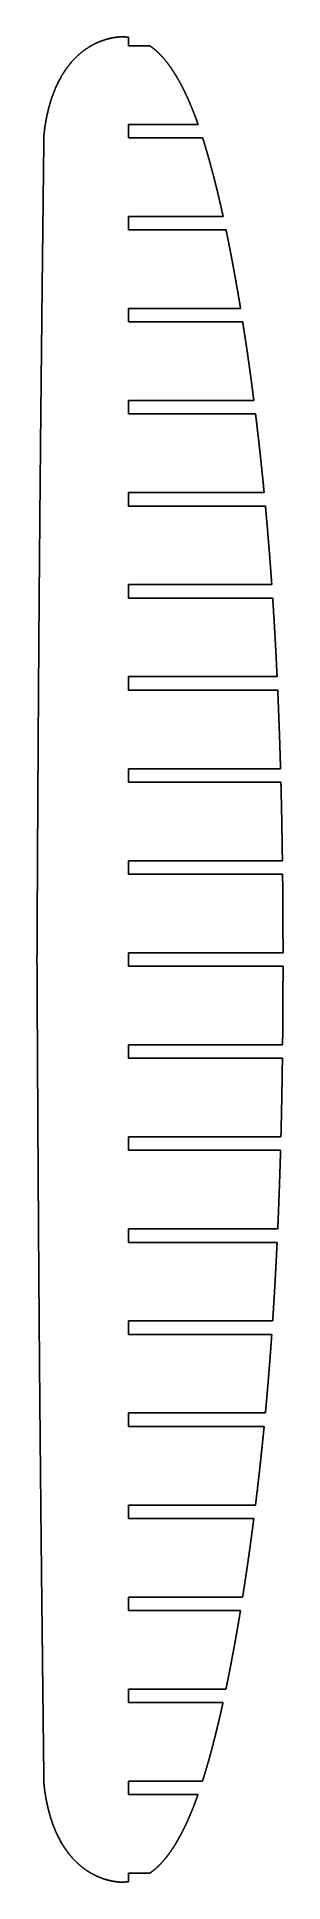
# Model space of a CAD drawing. Header units: metres. Extents: x 1 to 70, y -261 to 261.
import ezdxf

# ---------------------------------------------------------------- set-up
doc = ezdxf.new("R2010")
doc.units = ezdxf.units.M

msp = doc.modelspace()

# ---------------------------------------------------------------- linework, layer by layer
for p, q in [((26.58, 258.1, 1159), (32.64, 258.1, 1159)), ((26.58, 235.9, 1159), (46.23, 235.9, 1159)), ((26.58, 232.1, 1159), (47.5, 232.1, 1159)), ((26.58, 209.9, 1159), (53.29, 209.9, 1159)), ((26.58, 206.1, 1159), (54.11, 206.1, 1159)), ((26.58, 183.9, 1159), (58.2, 183.9, 1159)), ((26.58, 180.1, 1159), (58.81, 180.1, 1159)), ((26.58, 157.9, 1159), (61.96, 157.9, 1159)), ((26.58, 154.1, 1159), (62.43, 154.1, 1159)), ((26.58, 131.9, 1159), (64.86, 131.9, 1159)), ((26.58, 128.1, 1159), (65.21, 128.1, 1159)), ((26.58, 105.9, 1159), (67.01, 105.9, 1159)), ((26.58, 102.1, 1159), (67.26, 102.1, 1159)), ((26.58, 79.9, 1159), (68.51, 79.9, 1159)), ((26.58, 76.1, 1159), (68.69, 76.1, 1159)), ((26.58, 53.9, 1159), (69.48, 53.9, 1159)), ((26.58, 50.1, 1159), (69.59, 50.1, 1159)), ((26.58, 27.9, 1159), (70.01, 27.9, 1159)), ((26.58, 24.1, 1159), (70.06, 24.1, 1159)), ((26.58, 1.9, 1159), (70.18, 1.9, 1159)), ((26.58, -1.9, 1159), (70.18, -1.9, 1159)), ((26.58, -24.1, 1159), (70.06, -24.1, 1159)), ((26.58, -27.9, 1159), (70.01, -27.9, 1159)), ((26.58, -50.1, 1159), (69.59, -50.1, 1159)), ((26.58, -53.9, 1159), (69.49, -53.9, 1159)), ((26.58, -76.1, 1159), (68.69, -76.1, 1159)), ((26.58, -79.9, 1159), (68.51, -79.9, 1159)), ((26.58, -102.1, 1159), (67.26, -102.1, 1159)), ((26.58, -105.9, 1159), (67.01, -105.9, 1159)), ((26.58, -128.1, 1159), (65.21, -128.1, 1159)), ((26.58, -131.9, 1159), (64.85, -131.9, 1159)), ((26.58, -154.1, 1159), (62.42, -154.1, 1159)), ((26.58, -157.9, 1159), (61.95, -157.9, 1159)), ((26.58, -180.1, 1159), (58.79, -180.1, 1159)), ((26.58, -183.9, 1159), (58.18, -183.9, 1159)), ((26.58, -206.1, 1159), (54.08, -206.1, 1159)), ((26.58, -209.9, 1159), (53.26, -209.9, 1159)), ((26.58, -232.1, 1159), (47.46, -232.1, 1159)), ((26.58, -235.9, 1159), (46.19, -235.9, 1159)), ((26.58, -258.1, 1159), (32.61, -258.1, 1159))]:
    msp.add_line(p, q)
for points, knots in [([(26.58, 260.5, 1159), (26.16, 260.56, 1159), (25.73, 260.6, 1159), (25.31, 260.62, 1159), (24.88, 260.63, 1159), (24.46, 260.62, 1159), (24.04, 260.6, 1159), (23.61, 260.56, 1159), (22.99, 260.49, 1159), (22.78, 260.46, 1159), (22.58, 260.43, 1159), (22.38, 260.39, 1159), (22.17, 260.36, 1159), (21.97, 260.32, 1159), (21.77, 260.28, 1159), (21.39, 260.19, 1159), (21.21, 260.15, 1159), (21.03, 260.11, 1159), (20.86, 260.06, 1159), (20.68, 260.02, 1159), (20.5, 259.97, 1159), (20.33, 259.92, 1159), (18.83, 259.46, 1159), (17.54, 258.96, 1159), (16.29, 258.34, 1159), (15.1, 257.63, 1159), (13.96, 256.83, 1159), (12.89, 255.94, 1159), (11.89, 254.99, 1159), (10.47, 253.43, 1159), (10, 252.88, 1159), (9.55, 252.31, 1159), (9.11, 251.72, 1159), (8.7, 251.13, 1159), (8.31, 250.52, 1159), (7.93, 249.89, 1159), (6.5, 247.39, 1159), (5.6, 245.42, 1159), (4.84, 243.4, 1159), (4.21, 241.33, 1159), (3.7, 239.22, 1159), (3.29, 237.1, 1159), (2.98, 234.97, 1159), (2.76, 232.82, 1159)], [0, 0, 0, 0, 0, 0, 0, 0, 0, 0.084291, 0.084291, 0.084291, 0.084291, 0.084291, 0.084291, 0.084291, 0.125081, 0.125081, 0.125081, 0.125081, 0.125081, 0.125081, 0.125081, 0.160988, 0.160988, 0.160988, 0.160988, 0.160988, 0.160988, 0.160988, 0.43277, 0.43277, 0.43277, 0.43277, 0.43277, 0.43277, 0.43277, 0.575598, 0.575598, 0.575598, 0.575598, 0.575598, 0.575598, 0.575598, 1, 1, 1, 1, 1, 1, 1, 1, 1]), ([(46.23, 235.9, 1159), (46.03, 236.47, 1159), (45.82, 237.03, 1159), (45.62, 237.6, 1159), (45.41, 238.16, 1159), (45.2, 238.72, 1159), (44.98, 239.28, 1159), (44.76, 239.84, 1159), (44.14, 241.36, 1159), (43.74, 242.32, 1159), (43.32, 243.28, 1159), (42.89, 244.23, 1159), (42.44, 245.17, 1159), (41.98, 246.11, 1159), (41.5, 247.03, 1159), (40.57, 248.71, 1159), (40.14, 249.47, 1159), (39.69, 250.21, 1159), (39.22, 250.95, 1159), (38.74, 251.68, 1159), (38.24, 252.39, 1159), (37.71, 253.09, 1159), (36.67, 254.38, 1159), (36.16, 254.97, 1159), (35.63, 255.56, 1159), (35.08, 256.12, 1159), (34.5, 256.66, 1159), (33.9, 257.17, 1159), (33.28, 257.65, 1159), (32.64, 258.1, 1159)], [0, 0, 0, 0, 0, 0, 0, 0, 0, 0.181851, 0.181851, 0.181851, 0.181851, 0.181851, 0.181851, 0.181851, 0.497709, 0.497709, 0.497709, 0.497709, 0.497709, 0.497709, 0.497709, 0.761668, 0.761668, 0.761668, 0.761668, 0.761668, 0.761668, 0.761668, 1, 1, 1, 1, 1, 1, 1, 1, 1]), ([(2.76, 232.82, 1159), (2.76, 232.82, 1159), (2.76, 232.82, 1159), (2.76, 232.82, 1159), (2.76, 232.82, 1159), (2.76, 232.82, 1159), (2.76, 232.82, 1159), (2.76, 232.82, 1159), (2.76, 232.82, 1159), (2.76, 232.81, 1159), (2.76, 232.81, 1159), (2.76, 232.81, 1159), (2.76, 232.8, 1159), (2.76, 232.8, 1159), (2.76, 232.79, 1159), (2.76, 232.77, 1159), (2.76, 232.76, 1159), (2.76, 232.74, 1159), (2.76, 232.73, 1159), (2.76, 232.71, 1159), (2.76, 232.68, 1159), (2.76, 232.66, 1159), (2.76, 232.61, 1159), (2.76, 232.59, 1159), (2.76, 232.57, 1159), (2.76, 232.54, 1159), (2.76, 232.52, 1159), (2.76, 232.49, 1159), (2.76, 232.46, 1159), (2.76, 232.39, 1159), (2.76, 232.34, 1159), (2.75, 232.29, 1159), (2.75, 232.24, 1159), (2.75, 232.18, 1159), (2.75, 232.12, 1159), (2.75, 232.05, 1159), (2.75, 231.9, 1159), (2.75, 231.82, 1159), (2.75, 231.73, 1159), (2.75, 231.63, 1159), (2.75, 231.53, 1159), (2.74, 231.42, 1159), (2.74, 231.3, 1159), (2.74, 230.96, 1159), (2.74, 230.74, 1159), (2.73, 230.52, 1159), (2.73, 230.31, 1159), (2.73, 230.09, 1159), (2.73, 229.87, 1159), (2.72, 229.65, 1159), (2.72, 229.07, 1159), (2.71, 228.71, 1159), (2.71, 228.35, 1159), (2.7, 227.98, 1159), (2.7, 227.62, 1159), (2.7, 227.26, 1159), (2.69, 226.9, 1159), (2.68, 225.76, 1159), (2.67, 224.99, 1159), (2.66, 224.22, 1159), (2.65, 223.45, 1159), (2.64, 222.68, 1159), (2.63, 221.9, 1159), (2.63, 221.13, 1159), (2.61, 219.84, 1159), (2.6, 219.3, 1159), (2.6, 218.75, 1159), (2.59, 218.18, 1159), (2.58, 217.59, 1159), (2.58, 216.99, 1159), (2.57, 216.37, 1159), (2.56, 215.39, 1159), (2.56, 215.05, 1159), (2.55, 214.71, 1159), (2.55, 214.38, 1159), (2.54, 214.04, 1159), (2.54, 213.7, 1159), (2.54, 213.36, 1159), (2.53, 212.61, 1159), (2.52, 212.2, 1159), (2.52, 211.77, 1159), (2.51, 211.34, 1159), (2.51, 210.9, 1159), (2.5, 210.46, 1159), (2.5, 210.01, 1159), (2.47, 207.41, 1159), (2.44, 205.27, 1159), (2.42, 203.13, 1159), (2.39, 200.99, 1159), (2.37, 198.85, 1159), (2.34, 196.71, 1159), (2.32, 194.57, 1159), (2.26, 189.56, 1159), (2.23, 186.69, 1159), (2.2, 183.83, 1159), (2.17, 180.96, 1159), (2.14, 178.09, 1159), (2.11, 175.23, 1159), (2.08, 172.36, 1159), (2.01, 166.23, 1159), (1.98, 162.97, 1159), (1.94, 159.7, 1159), (1.91, 156.44, 1159), (1.88, 153.18, 1159), (1.84, 149.91, 1159), (1.81, 146.65, 1159), (1.75, 140.04, 1159), (1.72, 136.7, 1159), (1.69, 133.35, 1159), (1.66, 130.01, 1159), (1.62, 126.67, 1159), (1.6, 123.32, 1159), (1.57, 119.98, 1159), (1.51, 113.17, 1159), (1.48, 109.71, 1159), (1.45, 106.25, 1159), (1.43, 102.79, 1159), (1.4, 99.33, 1159), (1.37, 95.87, 1159), (1.35, 92.41, 1159), (1.3, 85.69, 1159), (1.28, 82.43, 1159), (1.26, 79.17, 1159), (1.23, 75.9, 1159), (1.21, 72.64, 1159), (1.19, 69.38, 1159), (1.17, 66.12, 1159), (1.13, 60, 1159), (1.11, 57.13, 1159), (1.1, 54.27, 1159), (1.08, 51.41, 1159), (1.06, 48.55, 1159), (1.05, 45.69, 1159), (1.03, 42.83, 1159), (1, 37.84, 1159), (0.99, 35.71, 1159), (0.98, 33.58, 1159), (0.97, 31.45, 1159), (0.96, 29.32, 1159), (0.94, 27.19, 1159), (0.93, 25.06, 1159), (0.92, 22.15, 1159), (0.91, 21.39, 1159), (0.91, 20.65, 1159), (0.91, 19.93, 1159), (0.9, 19.23, 1159), (0.9, 18.55, 1159), (0.89, 17.88, 1159), (0.89, 16.61, 1159), (0.88, 15.98, 1159), (0.88, 15.36, 1159), (0.88, 14.73, 1159), (0.87, 14.1, 1159), (0.87, 13.48, 1159), (0.87, 12.85, 1159), (0.86, 11.46, 1159), (0.86, 10.7, 1159), (0.85, 9.94, 1159), (0.85, 9.18, 1159), (0.84, 8.41, 1159), (0.84, 7.65, 1159), (0.84, 6.89, 1159), (0.83, 5.76, 1159), (0.83, 5.38, 1159), (0.83, 5.01, 1159), (0.82, 4.64, 1159), (0.82, 4.26, 1159), (0.82, 3.89, 1159), (0.82, 3.52, 1159), (0.82, 2.93, 1159), (0.81, 2.74, 1159), (0.81, 2.55, 1159), (0.81, 2.37, 1159), (0.81, 2.2, 1159), (0.81, 2.05, 1159), (0.81, 1.9, 1159), (0.81, 1.64, 1159), (0.81, 1.52, 1159), (0.81, 1.4, 1159), (0.81, 1.28, 1159), (0.81, 1.16, 1159), (0.81, 1.04, 1159), (0.8, 0.92, 1159), (0.8, 0.75, 1159), (0.8, 0.71, 1159), (0.8, 0.68, 1159), (0.8, 0.64, 1159), (0.8, 0.6, 1159), (0.8, 0.57, 1159), (0.8, 0.54, 1159), (0.8, 0.46, 1159), (0.8, 0.41, 1159), (0.8, 0.37, 1159), (0.8, 0.33, 1159), (0.8, 0.29, 1159), (0.8, 0.26, 1159), (0.8, 0.23, 1159), (0.8, 0.17, 1159), (0.8, 0.14, 1159), (0.8, 0.12, 1159), (0.8, 0.1, 1159), (0.8, 0.08, 1159), (0.8, 0.06, 1159), (0.8, 0.05, 1159), (0.8, 0.03, 1159), (0.8, 0.02, 1159), (0.8, 0.01, 1159), (0.8, 0.01, 1159), (0.8, 0, 1159), (0.8, 0, 1159), (0.8, 0, 1159), (0.8, 0, 1159), (0.8, 0, 1159), (0.8, 0, 1159), (0.8, 0, 1159), (0.8, 0, 1159), (0.8, 0, 1159), (0.8, -0.01, 1159), (0.8, -0.02, 1159), (0.8, -0.03, 1159), (0.8, -0.03, 1159), (0.8, -0.05, 1159), (0.8, -0.06, 1159), (0.8, -0.08, 1159), (0.8, -0.1, 1159), (0.8, -0.14, 1159), (0.8, -0.17, 1159), (0.8, -0.2, 1159), (0.8, -0.24, 1159), (0.8, -0.28, 1159), (0.8, -0.32, 1159), (0.8, -0.37, 1159), (0.8, -0.47, 1159), (0.8, -0.52, 1159), (0.8, -0.57, 1159), (0.8, -0.63, 1159), (0.8, -0.69, 1159), (0.8, -0.76, 1159), (0.8, -0.83, 1159), (0.81, -0.98, 1159), (0.81, -1.06, 1159), (0.81, -1.14, 1159), (0.81, -1.23, 1159), (0.81, -1.33, 1159), (0.81, -1.43, 1159), (0.81, -1.53, 1159), (0.81, -1.87, 1159), (0.81, -2.09, 1159), (0.81, -2.3, 1159), (0.81, -2.52, 1159), (0.81, -2.74, 1159), (0.82, -2.96, 1159), (0.82, -3.18, 1159), (0.82, -3.76, 1159), (0.82, -4.13, 1159), (0.82, -4.49, 1159), (0.83, -4.85, 1159), (0.83, -5.22, 1159), (0.83, -5.58, 1159), (0.83, -5.95, 1159), (0.84, -7.08, 1159), (0.84, -7.86, 1159), (0.85, -8.63, 1159), (0.85, -9.41, 1159), (0.85, -10.18, 1159), (0.86, -10.96, 1159), (0.86, -11.73, 1159), (0.87, -13.03, 1159), (0.87, -13.56, 1159), (0.87, -14.12, 1159), (0.88, -14.69, 1159), (0.88, -15.28, 1159), (0.88, -15.89, 1159), (0.89, -16.51, 1159), (0.89, -17.5, 1159), (0.89, -17.83, 1159), (0.9, -18.17, 1159), (0.9, -18.51, 1159), (0.9, -18.85, 1159), (0.9, -19.19, 1159), (0.9, -19.53, 1159), (0.91, -20.28, 1159), (0.91, -20.7, 1159), (0.91, -21.13, 1159), (0.91, -21.56, 1159), (0.92, -22, 1159), (0.92, -22.44, 1159), (0.92, -22.9, 1159), (0.93, -25.5, 1159), (0.95, -27.65, 1159), (0.96, -29.8, 1159), (0.97, -31.95, 1159), (0.98, -34.09, 1159), (0.99, -36.24, 1159), (1.01, -38.39, 1159), (1.05, -46.57, 1159), (1.09, -52.6, 1159), (1.12, -58.63, 1159), (1.16, -64.66, 1159), (1.2, -70.69, 1159), (1.24, -76.72, 1159), (1.28, -82.76, 1159), (1.35, -92.25, 1159), (1.37, -95.71, 1159), (1.4, -99.17, 1159), (1.42, -102.63, 1159), (1.45, -106.09, 1159), (1.48, -109.55, 1159), (1.51, -113, 1159), (1.58, -121.91, 1159), (1.63, -127.36, 1159), (1.68, -132.81, 1159), (1.73, -138.26, 1159), (1.78, -143.7, 1159), (1.84, -149.15, 1159), (1.89, -154.6, 1159), (1.99, -164.67, 1159), (2.04, -169.29, 1159), (2.09, -173.92, 1159), (2.14, -178.54, 1159), (2.19, -183.16, 1159), (2.24, -187.78, 1159), (2.3, -192.41, 1159), (2.37, -198.9, 1159), (2.39, -200.77, 1159), (2.41, -202.64, 1159), (2.43, -204.5, 1159), (2.45, -206.37, 1159), (2.48, -208.24, 1159), (2.5, -210.11, 1159), (2.53, -212.71, 1159), (2.54, -213.43, 1159), (2.54, -214.12, 1159), (2.55, -214.79, 1159), (2.56, -215.45, 1159), (2.57, -216.09, 1159), (2.57, -216.7, 1159), (2.59, -217.89, 1159), (2.59, -218.47, 1159), (2.6, -219.05, 1159), (2.61, -219.63, 1159), (2.61, -220.21, 1159), (2.62, -220.79, 1159), (2.63, -221.37, 1159), (2.64, -222.63, 1159), (2.65, -223.3, 1159), (2.66, -223.97, 1159), (2.67, -224.65, 1159), (2.67, -225.32, 1159), (2.68, -225.99, 1159), (2.69, -226.66, 1159), (2.7, -227.68, 1159), (2.71, -228.02, 1159), (2.71, -228.37, 1159), (2.71, -228.71, 1159), (2.72, -229.05, 1159), (2.72, -229.4, 1159), (2.72, -229.74, 1159), (2.73, -230.27, 1159), (2.73, -230.45, 1159), (2.74, -230.62, 1159), (2.74, -230.78, 1159), (2.74, -230.93, 1159), (2.74, -231.08, 1159), (2.74, -231.21, 1159), (2.74, -231.46, 1159), (2.75, -231.58, 1159), (2.75, -231.69, 1159), (2.75, -231.79, 1159), (2.75, -231.89, 1159), (2.75, -231.98, 1159), (2.75, -232.06, 1159), (2.75, -232.17, 1159), (2.75, -232.21, 1159), (2.75, -232.24, 1159), (2.75, -232.27, 1159), (2.75, -232.31, 1159), (2.75, -232.34, 1159), (2.76, -232.36, 1159), (2.76, -232.44, 1159), (2.76, -232.48, 1159), (2.76, -232.52, 1159), (2.76, -232.55, 1159), (2.76, -232.58, 1159), (2.76, -232.61, 1159), (2.76, -232.64, 1159), (2.76, -232.69, 1159), (2.76, -232.71, 1159), (2.76, -232.73, 1159), (2.76, -232.74, 1159), (2.76, -232.76, 1159), (2.76, -232.77, 1159), (2.76, -232.78, 1159), (2.76, -232.79, 1159), (2.76, -232.8, 1159), (2.76, -232.8, 1159), (2.76, -232.81, 1159), (2.76, -232.81, 1159), (2.76, -232.81, 1159), (2.76, -232.81, 1159), (2.76, -232.82, 1159), (2.76, -232.82, 1159), (2.76, -232.82, 1159), (2.76, -232.82, 1159), (2.76, -232.82, 1159), (2.76, -232.82, 1159), (2.76, -232.82, 1159), (2.76, -232.82, 1159)], [0, 0, 0, 0, 0, 0, 0, 0, 0, 0.002859, 0.002859, 0.002859, 0.002859, 0.002859, 0.002859, 0.002859, 0.005846, 0.005846, 0.005846, 0.005846, 0.005846, 0.005846, 0.005846, 0.009132, 0.009132, 0.009132, 0.009132, 0.009132, 0.009132, 0.009132, 0.011223, 0.011223, 0.011223, 0.011223, 0.011223, 0.011223, 0.011223, 0.01421, 0.01421, 0.01421, 0.01421, 0.01421, 0.01421, 0.01421, 0.017495, 0.017495, 0.017495, 0.017495, 0.017495, 0.017495, 0.017495, 0.023302, 0.023302, 0.023302, 0.023302, 0.023302, 0.023302, 0.023302, 0.032929, 0.032929, 0.032929, 0.032929, 0.032929, 0.032929, 0.032929, 0.053413, 0.053413, 0.053413, 0.053413, 0.053413, 0.053413, 0.053413, 0.067205, 0.067205, 0.067205, 0.067205, 0.067205, 0.067205, 0.067205, 0.074451, 0.074451, 0.074451, 0.074451, 0.074451, 0.074451, 0.074451, 0.083321, 0.083321, 0.083321, 0.083321, 0.083321, 0.083321, 0.083321, 0.124904, 0.124904, 0.124904, 0.124904, 0.124904, 0.124904, 0.124904, 0.180585, 0.180585, 0.180585, 0.180585, 0.180585, 0.180585, 0.180585, 0.24398, 0.24398, 0.24398, 0.24398, 0.24398, 0.24398, 0.24398, 0.308939, 0.308939, 0.308939, 0.308939, 0.308939, 0.308939, 0.308939, 0.376157, 0.376157, 0.376157, 0.376157, 0.376157, 0.376157, 0.376157, 0.439517, 0.439517, 0.439517, 0.439517, 0.439517, 0.439517, 0.439517, 0.495091, 0.495091, 0.495091, 0.495091, 0.495091, 0.495091, 0.495091, 0.53647, 0.53647, 0.53647, 0.53647, 0.53647, 0.53647, 0.53647, 0.551558, 0.551558, 0.551558, 0.551558, 0.551558, 0.551558, 0.551558, 0.566199, 0.566199, 0.566199, 0.566199, 0.566199, 0.566199, 0.566199, 0.583992, 0.583992, 0.583992, 0.583992, 0.583992, 0.583992, 0.583992, 0.59273, 0.59273, 0.59273, 0.59273, 0.59273, 0.59273, 0.59273, 0.597588, 0.597588, 0.597588, 0.597588, 0.597588, 0.597588, 0.597588, 0.601735, 0.601735, 0.601735, 0.601735, 0.601735, 0.601735, 0.601735, 0.603178, 0.603178, 0.603178, 0.603178, 0.603178, 0.603178, 0.603178, 0.605584, 0.605584, 0.605584, 0.605584, 0.605584, 0.605584, 0.605584, 0.60823, 0.60823, 0.60823, 0.60823, 0.60823, 0.60823, 0.60823, 0.610692, 0.610692, 0.610692, 0.610692, 0.610692, 0.610692, 0.610692, 0.613151, 0.613151, 0.613151, 0.613151, 0.613151, 0.613151, 0.613151, 0.615413, 0.615413, 0.615413, 0.615413, 0.615413, 0.615413, 0.615413, 0.617675, 0.617675, 0.617675, 0.617675, 0.617675, 0.617675, 0.617675, 0.61956, 0.61956, 0.61956, 0.61956, 0.61956, 0.61956, 0.61956, 0.621444, 0.621444, 0.621444, 0.621444, 0.621444, 0.621444, 0.621444, 0.625109, 0.625109, 0.625109, 0.625109, 0.625109, 0.625109, 0.625109, 0.631183, 0.631183, 0.631183, 0.631183, 0.631183, 0.631183, 0.631183, 0.644109, 0.644109, 0.644109, 0.644109, 0.644109, 0.644109, 0.644109, 0.652812, 0.652812, 0.652812, 0.652812, 0.652812, 0.652812, 0.652812, 0.657385, 0.657385, 0.657385, 0.657385, 0.657385, 0.657385, 0.657385, 0.662982, 0.662982, 0.662982, 0.662982, 0.662982, 0.662982, 0.662982, 0.689217, 0.689217, 0.689217, 0.689217, 0.689217, 0.689217, 0.689217, 0.762886, 0.762886, 0.762886, 0.762886, 0.762886, 0.762886, 0.762886, 0.805146, 0.805146, 0.805146, 0.805146, 0.805146, 0.805146, 0.805146, 0.871693, 0.871693, 0.871693, 0.871693, 0.871693, 0.871693, 0.871693, 0.928156, 0.928156, 0.928156, 0.928156, 0.928156, 0.928156, 0.928156, 0.95099, 0.95099, 0.95099, 0.95099, 0.95099, 0.95099, 0.95099, 0.959925, 0.959925, 0.959925, 0.959925, 0.959925, 0.959925, 0.959925, 0.968561, 0.968561, 0.968561, 0.968561, 0.968561, 0.968561, 0.968561, 0.978552, 0.978552, 0.978552, 0.978552, 0.978552, 0.978552, 0.978552, 0.983665, 0.983665, 0.983665, 0.983665, 0.983665, 0.983665, 0.983665, 0.986479, 0.986479, 0.986479, 0.986479, 0.986479, 0.986479, 0.986479, 0.989293, 0.989293, 0.989293, 0.989293, 0.989293, 0.989293, 0.989293, 0.9907, 0.9907, 0.9907, 0.9907, 0.9907, 0.9907, 0.9907, 0.993044, 0.993044, 0.993044, 0.993044, 0.993044, 0.993044, 0.993044, 0.995389, 0.995389, 0.995389, 0.995389, 0.995389, 0.995389, 0.995389, 0.99703, 0.99703, 0.99703, 0.99703, 0.99703, 0.99703, 0.99703, 1, 1, 1, 1, 1, 1, 1, 1, 1]), ([(53.29, 209.9, 1159), (53.03, 211.1, 1159), (52.76, 212.3, 1159), (52.49, 213.49, 1159), (52.22, 214.69, 1159), (51.93, 215.88, 1159), (51.65, 217.08, 1159), (51.35, 218.27, 1159), (50.7, 220.87, 1159), (50.34, 222.27, 1159), (49.97, 223.67, 1159), (49.59, 225.07, 1159), (49.2, 226.47, 1159), (48.8, 227.86, 1159), (48.38, 229.26, 1159), (47.9, 230.83, 1159), (47.84, 231.01, 1159), (47.78, 231.19, 1159), (47.73, 231.38, 1159), (47.67, 231.56, 1159), (47.61, 231.74, 1159), (47.56, 231.92, 1159), (47.5, 232.1, 1159)], [0, 0, 0, 0, 0, 0, 0, 0, 0, 0.427358, 0.427358, 0.427358, 0.427358, 0.427358, 0.427358, 0.427358, 0.932635, 0.932635, 0.932635, 0.932635, 0.932635, 0.932635, 0.932635, 1, 1, 1, 1, 1, 1, 1, 1, 1]), ([(58.2, 183.9, 1159), (58.08, 184.63, 1159), (57.96, 185.36, 1159), (57.84, 186.09, 1159), (57.72, 186.82, 1159), (57.6, 187.55, 1159), (57.47, 188.27, 1159), (57.35, 189, 1159), (56.86, 191.78, 1159), (56.5, 193.83, 1159), (56.12, 195.88, 1159), (55.74, 197.93, 1159), (55.35, 199.98, 1159), (54.95, 202.02, 1159), (54.53, 204.06, 1159), (54.11, 206.1, 1159)], [0, 0, 0, 0, 0, 0, 0, 0, 0, 0.261908, 0.261908, 0.261908, 0.261908, 0.261908, 0.261908, 0.261908, 1, 1, 1, 1, 1, 1, 1, 1, 1]), ([(64.86, 131.9, 1159), (64.83, 132.12, 1159), (64.81, 132.34, 1159), (64.79, 132.56, 1159), (64.77, 132.79, 1159), (64.75, 133.01, 1159), (64.73, 133.23, 1159), (64.7, 133.45, 1159), (64.43, 136.23, 1159), (64.17, 138.79, 1159), (63.9, 141.34, 1159), (63.63, 143.89, 1159), (63.34, 146.45, 1159), (63.05, 149, 1159), (62.74, 151.55, 1159), (62.43, 154.1, 1159)], [0, 0, 0, 0, 0, 0, 0, 0, 0, 0.079767, 0.079767, 0.079767, 0.079767, 0.079767, 0.079767, 0.079767, 1, 1, 1, 1, 1, 1, 1, 1, 1]), ([(67.01, 105.9, 1159), (66.91, 107.33, 1159), (66.8, 108.75, 1159), (66.7, 110.18, 1159), (66.6, 111.61, 1159), (66.49, 113.03, 1159), (66.38, 114.46, 1159), (66.26, 115.88, 1159), (66.05, 118.46, 1159), (65.96, 119.62, 1159), (65.86, 120.77, 1159), (65.77, 121.93, 1159), (65.67, 123.08, 1159), (65.56, 124.23, 1159), (65.46, 125.38, 1159), (65.34, 126.73, 1159), (65.32, 126.92, 1159), (65.3, 127.12, 1159), (65.29, 127.32, 1159), (65.27, 127.51, 1159), (65.25, 127.71, 1159), (65.23, 127.9, 1159), (65.21, 128.1, 1159)], [0, 0, 0, 0, 0, 0, 0, 0, 0, 0.513071, 0.513071, 0.513071, 0.513071, 0.513071, 0.513071, 0.513071, 0.929081, 0.929081, 0.929081, 0.929081, 0.929081, 0.929081, 0.929081, 1, 1, 1, 1, 1, 1, 1, 1, 1]), ([(65.21, -128.1, 1159), (65.24, -127.78, 1159), (65.27, -127.45, 1159), (65.3, -127.13, 1159), (65.33, -126.8, 1159), (65.36, -126.48, 1159), (65.39, -126.16, 1159), (65.42, -125.83, 1159), (65.67, -123.06, 1159), (65.88, -120.61, 1159), (66.08, -118.16, 1159), (66.28, -115.71, 1159), (66.47, -113.26, 1159), (66.66, -110.81, 1159), (66.83, -108.35, 1159), (67.01, -105.9, 1159)], [0, 0, 0, 0, 0, 0, 0, 0, 0, 0.116794, 0.116794, 0.116794, 0.116794, 0.116794, 0.116794, 0.116794, 1, 1, 1, 1, 1, 1, 1, 1, 1]), ([(62.42, -154.1, 1159), (62.73, -151.55, 1159), (63.04, -149, 1159), (63.33, -146.45, 1159), (63.62, -143.89, 1159), (63.89, -141.34, 1159), (64.16, -138.79, 1159), (64.43, -136.23, 1159), (64.7, -133.45, 1159), (64.72, -133.23, 1159), (64.74, -133.01, 1159), (64.76, -132.79, 1159), (64.79, -132.57, 1159), (64.81, -132.34, 1159), (64.83, -132.12, 1159), (64.85, -131.9, 1159)], [0, 0, 0, 0, 0, 0, 0, 0, 0, 0.920217, 0.920217, 0.920217, 0.920217, 0.920217, 0.920217, 0.920217, 1, 1, 1, 1, 1, 1, 1, 1, 1]), ([(58.79, -180.1, 1159), (59.02, -178.65, 1159), (59.25, -177.19, 1159), (59.47, -175.74, 1159), (59.69, -174.28, 1159), (59.9, -172.83, 1159), (60.12, -171.37, 1159), (60.32, -169.92, 1159), (60.72, -167.14, 1159), (60.9, -165.82, 1159), (61.08, -164.5, 1159), (61.26, -163.18, 1159), (61.43, -161.86, 1159), (61.61, -160.54, 1159), (61.78, -159.22, 1159), (61.95, -157.9, 1159)], [0, 0, 0, 0, 0, 0, 0, 0, 0, 0.524785, 0.524785, 0.524785, 0.524785, 0.524785, 0.524785, 0.524785, 1, 1, 1, 1, 1, 1, 1, 1, 1]), ([(54.08, -206.1, 1159), (54.26, -205.24, 1159), (54.43, -204.39, 1159), (54.61, -203.53, 1159), (54.78, -202.67, 1159), (54.95, -201.81, 1159), (55.12, -200.95, 1159), (55.29, -200.09, 1159), (55.82, -197.32, 1159), (56.18, -195.41, 1159), (56.54, -193.49, 1159), (56.88, -191.58, 1159), (57.22, -189.66, 1159), (57.54, -187.74, 1159), (57.87, -185.82, 1159), (58.18, -183.9, 1159)], [0, 0, 0, 0, 0, 0, 0, 0, 0, 0.310175, 0.310175, 0.310175, 0.310175, 0.310175, 0.310175, 0.310175, 1, 1, 1, 1, 1, 1, 1, 1, 1]), ([(47.46, -232.1, 1159), (48.05, -230.27, 1159), (48.6, -228.44, 1159), (49.14, -226.59, 1159), (49.65, -224.74, 1159), (50.15, -222.89, 1159), (50.63, -221.03, 1159), (51.1, -219.17, 1159), (51.78, -216.38, 1159), (52, -215.46, 1159), (52.22, -214.53, 1159), (52.43, -213.61, 1159), (52.64, -212.68, 1159), (52.85, -211.76, 1159), (53.06, -210.83, 1159), (53.26, -209.9, 1159)], [0, 0, 0, 0, 0, 0, 0, 0, 0, 0.668831, 0.668831, 0.668831, 0.668831, 0.668831, 0.668831, 0.668831, 1, 1, 1, 1, 1, 1, 1, 1, 1]), ([(2.76, -232.82, 1159), (2.98, -234.97, 1159), (3.29, -237.1, 1159), (3.7, -239.22, 1159), (4.21, -241.33, 1159), (4.84, -243.4, 1159), (5.6, -245.42, 1159), (6.5, -247.39, 1159), (7.93, -249.89, 1159), (8.3, -250.52, 1159), (8.7, -251.13, 1159), (9.11, -251.72, 1159), (9.55, -252.31, 1159), (10, -252.88, 1159), (10.47, -253.43, 1159), (11.91, -255.01, 1159), (12.93, -255.98, 1159), (14.02, -256.88, 1159), (15.18, -257.69, 1159), (16.4, -258.41, 1159), (17.67, -259.02, 1159), (18.99, -259.53, 1159), (20.54, -259.98, 1159), (20.74, -260.04, 1159), (20.95, -260.09, 1159), (21.15, -260.14, 1159), (21.35, -260.19, 1159), (21.55, -260.24, 1159), (21.76, -260.28, 1159), (22.53, -260.43, 1159), (23.1, -260.52, 1159), (23.68, -260.59, 1159), (24.26, -260.63, 1159), (24.84, -260.64, 1159), (25.42, -260.62, 1159), (26, -260.58, 1159), (26.58, -260.5, 1159)], [0, 0, 0, 0, 0, 0, 0, 0, 0, 0.03000973, 0.03000973, 0.03000973, 0.03000973, 0.03000973, 0.03000973, 0.03000973, 0.04010812, 0.04010812, 0.04010812, 0.04010812, 0.04010812, 0.04010812, 0.04010812, 0.05967968, 0.05967968, 0.05967968, 0.05967968, 0.05967968, 0.05967968, 0.05967968, 0.06257077, 0.06257077, 0.06257077, 0.06257077, 0.06257077, 0.06257077, 0.06257077, 0.07063913, 0.07063913, 0.07063913, 0.07063913, 0.07063913, 0.07063913, 0.07063913, 0.07063913, 0.07063913]), ([(32.61, -258.1, 1159), (32.61, -258.1, 1159), (32.62, -258.1, 1159), (32.62, -258.09, 1159), (32.62, -258.09, 1159), (32.62, -258.09, 1159), (32.63, -258.09, 1159), (32.63, -258.09, 1159), (33.08, -257.77, 1159), (33.52, -257.44, 1159), (33.95, -257.1, 1159), (34.36, -256.74, 1159), (34.77, -256.36, 1159), (35.16, -255.98, 1159), (35.54, -255.59, 1159), (36.59, -254.45, 1159), (37.24, -253.68, 1159), (37.86, -252.89, 1159), (38.45, -252.07, 1159), (39.01, -251.24, 1159), (39.55, -250.39, 1159), (40.06, -249.53, 1159), (41.19, -247.55, 1159), (41.79, -246.43, 1159), (42.36, -245.29, 1159), (42.91, -244.13, 1159), (43.43, -242.97, 1159), (43.93, -241.8, 1159), (44.42, -240.61, 1159), (45.05, -239.01, 1159), (45.21, -238.58, 1159), (45.37, -238.15, 1159), (45.54, -237.71, 1159), (45.7, -237.27, 1159), (45.86, -236.82, 1159), (46.03, -236.36, 1159), (46.19, -235.9, 1159)], [0, 0, 0, 0, 0, 0, 0, 0, 0, 0.001014, 0.001014, 0.001014, 0.001014, 0.001014, 0.001014, 0.001014, 0.1681, 0.1681, 0.1681, 0.1681, 0.1681, 0.1681, 0.1681, 0.473849, 0.473849, 0.473849, 0.473849, 0.473849, 0.473849, 0.473849, 0.862476, 0.862476, 0.862476, 0.862476, 0.862476, 0.862476, 0.862476, 1, 1, 1, 1, 1, 1, 1, 1, 1])]:
    msp.add_open_spline(points, degree=8, knots=knots)
for points, degree in [([(26.58, 260.5, 1159), (26.58, 258.1, 1159)], 1), ([(26.58, 235.9, 1159), (26.58, 232.1, 1159)], 1), ([(26.58, 209.9, 1159), (26.58, 206.1, 1159)], 1), ([(26.58, 183.9, 1159), (26.58, 180.1, 1159)], 1), ([(61.96, 157.9, 1159), (61.6, 160.68, 1159), (61.24, 163.46, 1159), (60.87, 166.24, 1159), (60.48, 169.01, 1159), (60.08, 171.79, 1159), (59.67, 174.56, 1159), (59.25, 177.33, 1159), (58.81, 180.1, 1159)], 8), ([(26.58, 157.9, 1159), (26.58, 154.1, 1159)], 1), ([(26.58, 131.9, 1159), (26.58, 128.1, 1159)], 1), ([(26.58, 105.9, 1159), (26.58, 102.1, 1159)], 1), ([(68.51, 79.9, 1159), (68.38, 82.68, 1159), (68.24, 85.45, 1159), (68.1, 88.23, 1159), (67.95, 91, 1159), (67.79, 93.78, 1159), (67.62, 96.55, 1159), (67.45, 99.33, 1159), (67.26, 102.1, 1159)], 8), ([(26.58, 79.9, 1159), (26.58, 76.1, 1159)], 1), ([(69.48, 53.9, 1159), (69.4, 56.68, 1159), (69.32, 59.45, 1159), (69.23, 62.23, 1159), (69.13, 65, 1159), (69.03, 67.78, 1159), (68.92, 70.55, 1159), (68.81, 73.33, 1159), (68.69, 76.1, 1159)], 8), ([(26.58, 53.9, 1159), (26.58, 50.1, 1159)], 1), ([(70.01, 27.9, 1159), (69.97, 30.68, 1159), (69.93, 33.45, 1159), (69.89, 36.23, 1159), (69.84, 39, 1159), (69.78, 41.78, 1159), (69.72, 44.55, 1159), (69.66, 47.33, 1159), (69.59, 50.1, 1159)], 8), ([(26.58, 27.9, 1159), (26.58, 24.1, 1159)], 1), ([(70.18, 1.9, 1159), (70.18, 4.68, 1159), (70.17, 7.45, 1159), (70.16, 10.23, 1159), (70.15, 13, 1159), (70.13, 15.78, 1159), (70.11, 18.55, 1159), (70.09, 21.33, 1159), (70.06, 24.1, 1159)], 8), ([(26.58, 1.9, 1159), (26.58, 0, 1159)], 1), ([(26.58, -1.9, 1159), (26.58, 0, 1159)], 1), ([(70.06, -24.1, 1159), (70.09, -21.33, 1159), (70.11, -18.55, 1159), (70.13, -15.78, 1159), (70.15, -13, 1159), (70.17, -10.23, 1159), (70.17, -7.45, 1159), (70.18, -4.68, 1159), (70.18, -1.9, 1159)], 8), ([(26.58, -27.9, 1159), (26.58, -24.1, 1159)], 1), ([(69.59, -50.1, 1159), (69.66, -47.33, 1159), (69.73, -44.55, 1159), (69.79, -41.78, 1159), (69.84, -39, 1159), (69.89, -36.23, 1159), (69.94, -33.45, 1159), (69.98, -30.68, 1159), (70.01, -27.9, 1159)], 8), ([(26.58, -53.9, 1159), (26.58, -50.1, 1159)], 1), ([(68.69, -76.1, 1159), (68.81, -73.33, 1159), (68.93, -70.55, 1159), (69.03, -67.78, 1159), (69.14, -65, 1159), (69.23, -62.23, 1159), (69.32, -59.45, 1159), (69.41, -56.68, 1159), (69.49, -53.9, 1159)], 8), ([(26.58, -79.9, 1159), (26.58, -76.1, 1159)], 1), ([(67.26, -102.1, 1159), (67.45, -99.33, 1159), (67.62, -96.55, 1159), (67.79, -93.78, 1159), (67.95, -91, 1159), (68.1, -88.23, 1159), (68.25, -85.45, 1159), (68.38, -82.68, 1159), (68.51, -79.9, 1159)], 8), ([(26.58, -105.9, 1159), (26.58, -102.1, 1159)], 1), ([(26.58, -131.9, 1159), (26.58, -128.1, 1159)], 1), ([(26.58, -157.9, 1159), (26.58, -154.1, 1159)], 1), ([(26.58, -183.9, 1159), (26.58, -180.1, 1159)], 1), ([(26.58, -209.9, 1159), (26.58, -206.1, 1159)], 1), ([(26.58, -235.9, 1159), (26.58, -232.1, 1159)], 1), ([(26.58, -260.5, 1159), (26.58, -258.1, 1159)], 1)]:
    msp.add_open_spline(points, degree=degree)

doc.saveas('drawing.dxf')
